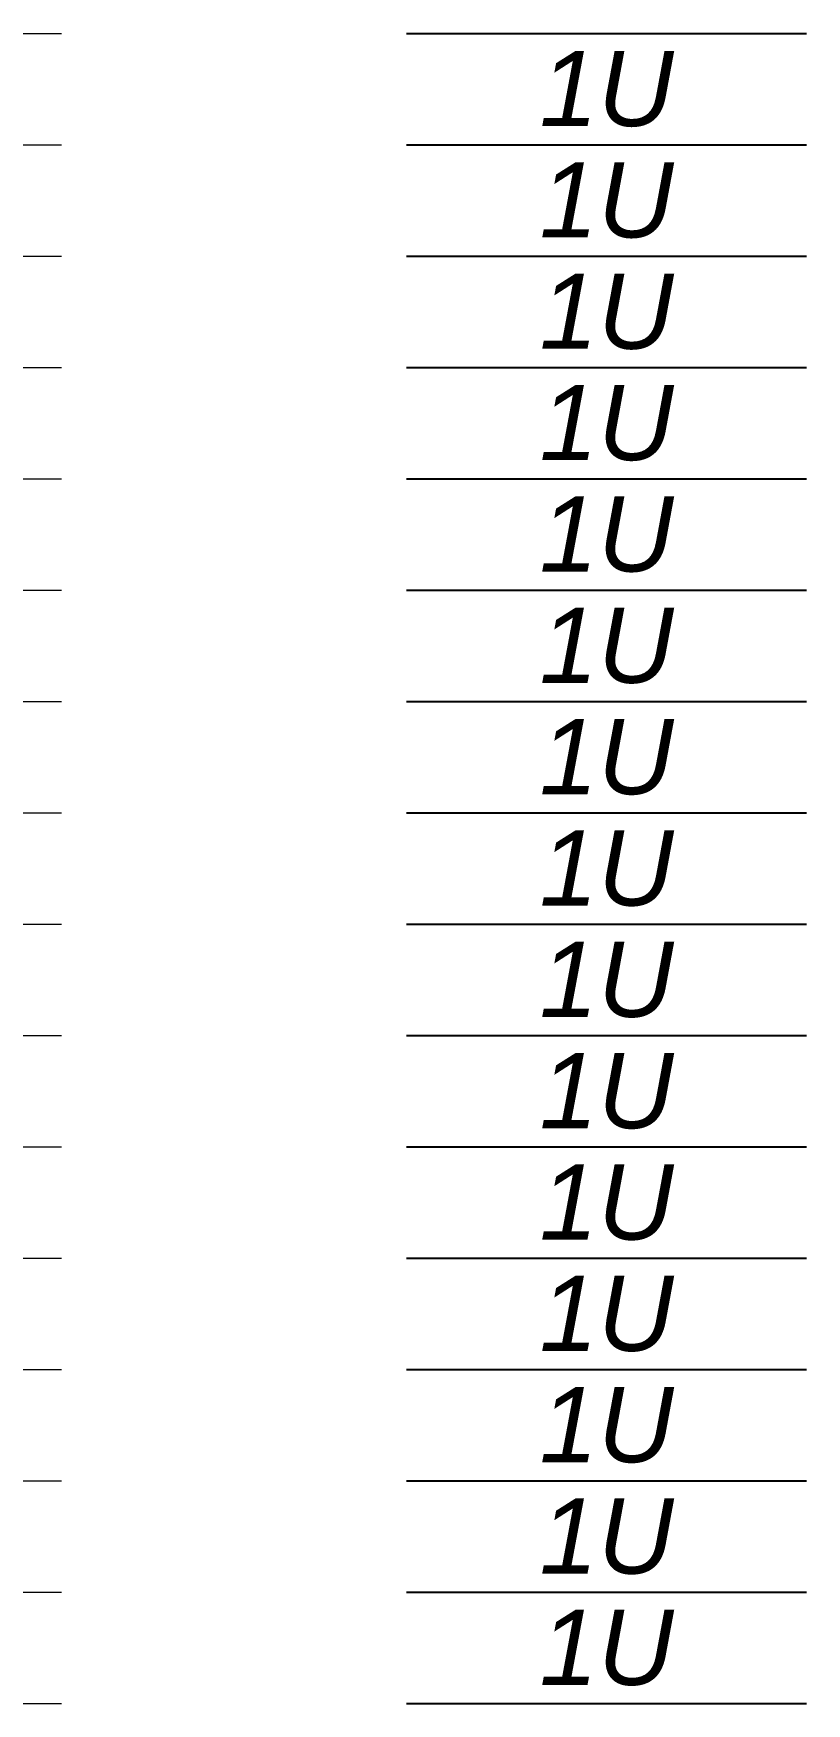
# Model space of a CAD drawing. Header units: millimetres. Extents: x -71336 to -33468, y -26189 to 22712.
# Drawn here: x -34009 to -33700, y -12853 to -12187 of the extents above; entities that cross this region are included whole.
import ezdxf

# ---------------------------------------------------------------- set-up
doc = ezdxf.new("R2010")
doc.units = ezdxf.units.MM
doc.layers.add('SC - Rack Layout - U-guides and centreline', color=5, linetype='Continuous', lineweight=13, plot=False)
doc.layers.add('SC - Text', color=7, linetype='Continuous')
doc.layers.add('SC - TITLE_BLOCK', color=7, linetype='Continuous')
doc.styles.get("Standard").update_dxf_attribs({"font": 'arial.ttf', "height": 35})

# ---------------------------------------------------------------- blocks, each defined once
blk = doc.blocks.new('*U240')
at = {"layer": 'SC - Rack Layout - U-guides and centreline', "ltscale": 5}
blk.add_lwpolyline([(-300, 0), (300, 0)], dxfattribs=at)
blk = doc.blocks.new('*U241')
at = {"layer": 'SC - Rack Layout - U-guides and centreline', "color": 0, "linetype": 'ByBlock', "lineweight": -2, "transparency": 16777216}
for p in [(0, 1066.8), (0, 1022.35), (0, 977.9), (0, 933.45), (0, 889), (0, 844.55), (0, 800.1), (0, 755.65), (0, 711.2), (0, 666.75), (0, 622.3), (0, 577.85), (0, 533.4), (0, 488.95), (0, 444.5), (0, 400.05)]:
    blk.add_blockref('*U240', p, dxfattribs=at)

msp = doc.modelspace()

# ---------------------------------------------------------------- linework, layer by layer
at = {"layer": 'SC - TITLE_BLOCK'}
for p, q in [((-33859.97, -12186.567), (-33700.3, -12186.567)), ((-33859.97, -12231.017), (-33700.3, -12231.017)), ((-33859.97, -12275.467), (-33700.3, -12275.467)), ((-33859.97, -12319.917), (-33700.3, -12319.917)), ((-33859.97, -12364.367), (-33700.3, -12364.367)), ((-33859.97, -12408.817), (-33700.3, -12408.817)), ((-33859.97, -12453.267), (-33700.3, -12453.267)), ((-33859.97, -12497.717), (-33700.3, -12497.717)), ((-33859.97, -12542.167), (-33700.3, -12542.167)), ((-33859.97, -12586.617), (-33700.3, -12586.617)), ((-33859.97, -12631.067), (-33700.3, -12631.067)), ((-33859.97, -12675.517), (-33700.3, -12675.517)), ((-33859.97, -12719.967), (-33700.3, -12719.967)), ((-33859.97, -12764.417), (-33700.3, -12764.417)), ((-33859.97, -12808.867), (-33700.3, -12808.867)), ((-33859.97, -12853.317), (-33700.3, -12853.317))]:
    msp.add_line(p, q, dxfattribs=at)

# ---------------------------------------------------------------- block references
at = {"layer": 'SC - Rack Layout - U-guides and centreline'}
msp.add_blockref('*U241', (-34297.756, -13253.367), dxfattribs=at)

# ---------------------------------------------------------------- texts
at = {"layer": 'SC - Text', "char_height": 30, "width": 641.95739, "attachment_point": 5}
for insert in [(-33780.135, -12208.792), (-33780.135, -12253.242), (-33780.135, -12297.692), (-33780.135, -12342.142), (-33780.135, -12386.592), (-33780.135, -12431.042), (-33780.135, -12475.492), (-33780.135, -12519.942), (-33780.135, -12564.392), (-33780.135, -12608.842), (-33780.135, -12653.292), (-33780.135, -12697.742), (-33780.135, -12742.192), (-33780.135, -12786.642), (-33780.135, -12831.092)]:
    msp.add_mtext('\\pxqc;{\\f@Arial Unicode MS|b0|i1|c0|p34;1U}', dxfattribs=dict(at, insert=insert))

doc.saveas('drawing.dxf')
